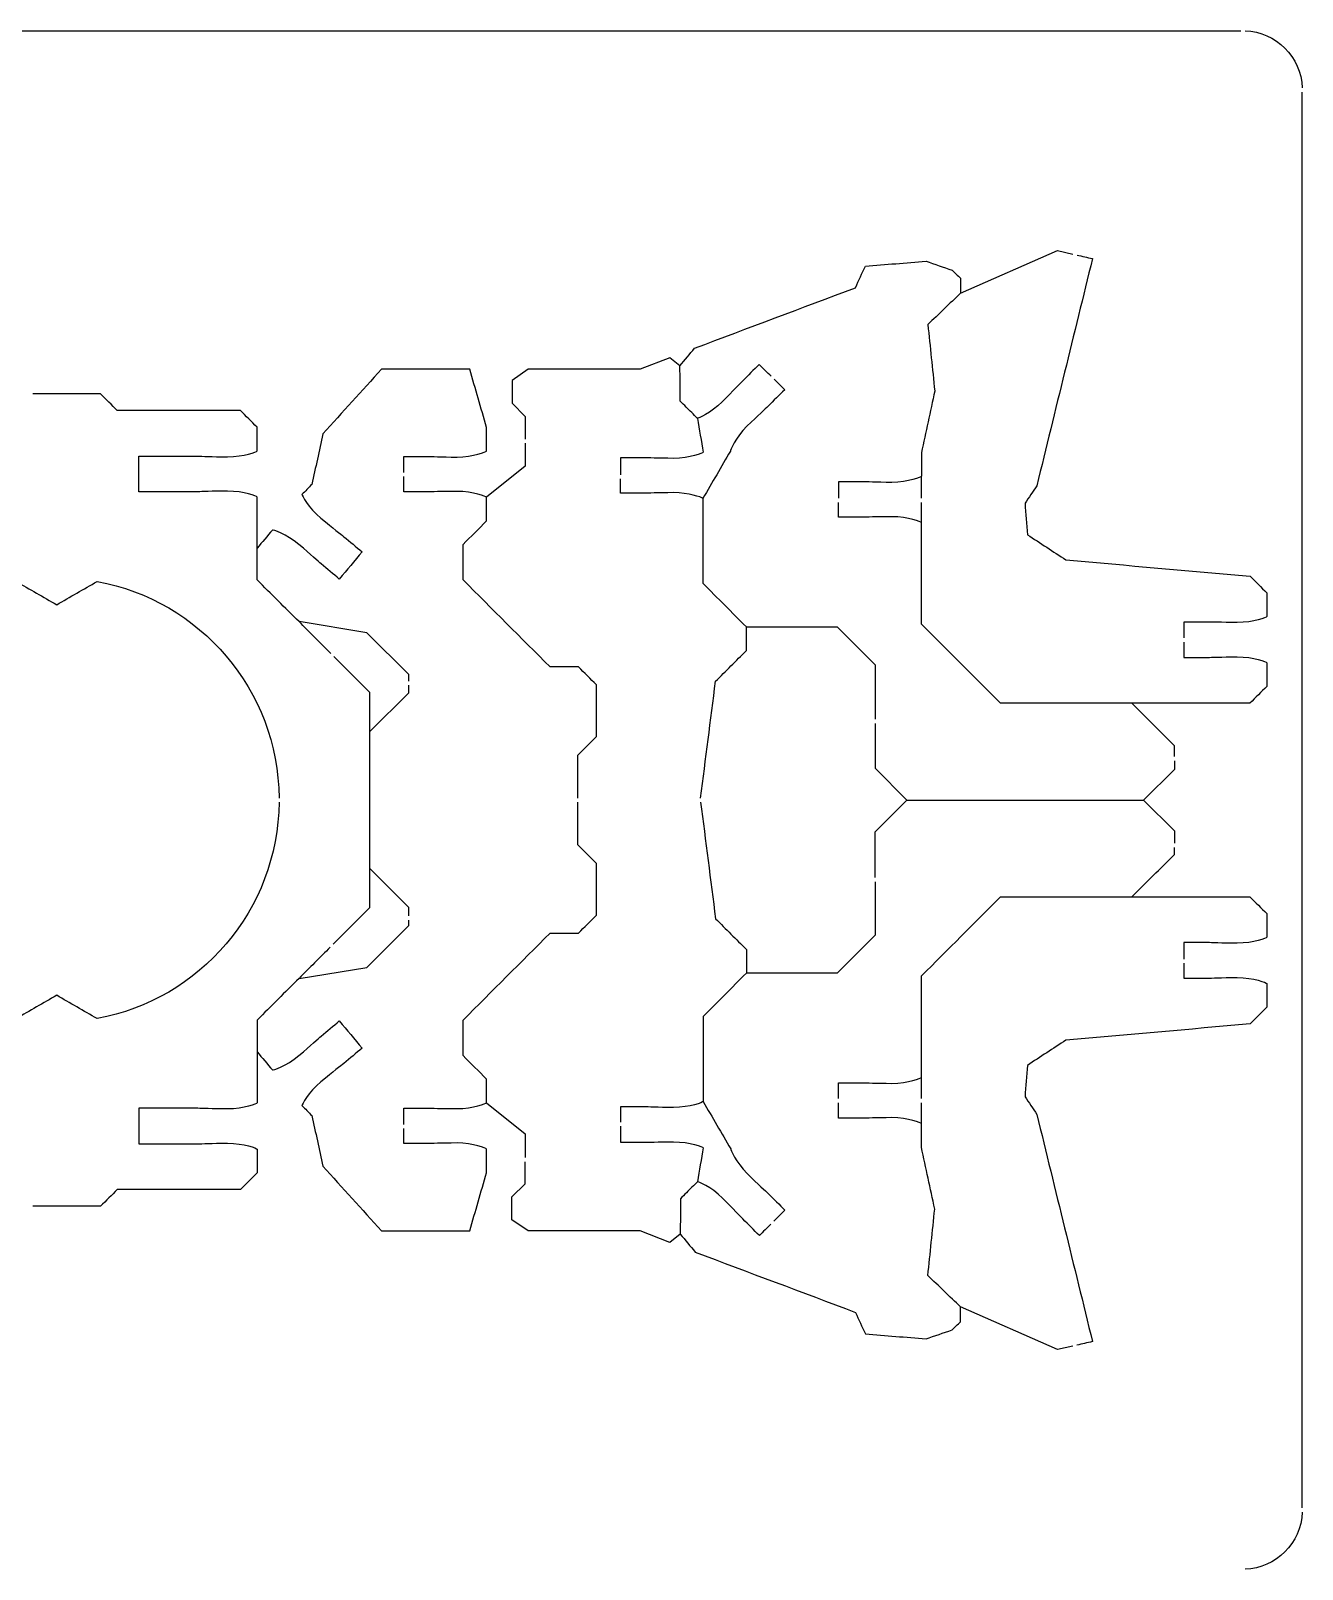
# Model space of a CAD drawing. Extents: x 0 to 680, y 0 to 410.
# Drawn here: x 572.6 to 680, y 140 to 270 of the extents above; entities that cross this region are included whole.
import ezdxf

# ---------------------------------------------------------------- set-up
doc = ezdxf.new("R2010")
doc.units = 0
doc.header["$MEASUREMENT"] = 0
doc.layers.add('DEFAULT', color=18, linetype='CONTINUOUS')

msp = doc.modelspace()

# ---------------------------------------------------------------- linework, layer by layer
at = {"layer": 'DEFAULT', "color": 1}
for points in [[(465.17, 270), (674.82, 270)], [(680, 145.18), (680, 264.82)], [(651.12, 247.83), (659.31, 251.43), (660.62, 251.13)], [(627.41, 241.69), (626.56, 242.37), (624.05, 241.4), (614.59, 241.4), (613.22, 240.46), (613.22, 238.52), (614.32, 237.41), (614.32, 235.49)], [(614.32, 235.14), (614.32, 233.21), (611.07, 230.58)], [(647.82, 230.5), (647.82, 232.35)], [(647.82, 228.44), (647.82, 230.15)], [(604.49, 215.05), (604.49, 215.61), (600.96, 219.14), (595.22, 220.07), (595.22, 220.07)], [(633.02, 219.62), (640.69, 219.62), (643.9, 216.41), (643.9, 211.82)], [(598.11, 192.82), (601.2, 195.91), (601.2, 199.22), (601.2, 210.78), (601.2, 214.09), (598.15, 217.14)], [(601.19, 210.78), (601.2, 210.78), (604.49, 214.07), (604.49, 214.7)], [(643.9, 211.47), (643.9, 207.69), (646.59, 205)], [(669.19, 208.32), (669.19, 207.59), (666.59, 205)], [(643.9, 198.44), (643.9, 202.31), (646.59, 205), (666.59, 205), (669.19, 202.4), (669.19, 201.34)], [(604.49, 195.21), (604.49, 195.92), (601.2, 199.22), (601.19, 199.22)], [(643.9, 198.09), (643.9, 193.59), (640.69, 190.38), (633.02, 190.38)], [(595.22, 189.93), (595.22, 189.93), (600.96, 190.85), (604.49, 194.39), (604.49, 194.86)], [(647.82, 179.77), (647.82, 181.56)], [(611.07, 179.42), (614.32, 176.79), (614.32, 174.78)], [(647.82, 177.65), (647.82, 179.42)], [(627.44, 168.32), (626.56, 167.62), (624.05, 168.59), (614.59, 168.59), (613.21, 169.53), (613.21, 171.48), (614.32, 172.58), (614.32, 174.43)], [(660.6, 158.86), (659.31, 158.57), (651.12, 162.17)]]:
    msp.add_lwpolyline(points, dxfattribs=at)
for points in [[(675.17, 270), (677.79, 269.91), (679.9, 267.79), (679.99, 265.17)], [(679.99, 144.82), (679.9, 142.2), (677.79, 140.09), (675.17, 140)]]:
    msp.add_open_spline(points, degree=3, dxfattribs=at)
for points, knots in [([(660.97, 251.05), (661.4, 250.95), (661.83, 250.85), (662.27, 250.75), (660.7, 244.35), (659.13, 237.95), (657.57, 231.56), (657.23, 231.06), (656.9, 230.57), (656.57, 230.07), (656.64, 229.19), (656.71, 228.31), (656.77, 227.42), (657.86, 226.71), (658.94, 226), (660.03, 225.29), (665.21, 224.83), (670.4, 224.37), (675.59, 223.92), (676.06, 223.45), (676.53, 222.97), (677, 222.5), (677, 221.84), (677, 221.17), (677, 220.5), (677, 220.44), (675.88, 220), (674.5, 220), (673.11, 220), (672.33, 220.05), (672, 220.04), (671.33, 220.04), (670.67, 220.04), (670, 220.04), (670, 219.6), (670, 219.15), (670, 218.7)], [0, 0, 0, 0, 3.786634, 3.786634, 3.786634, 59.815424, 59.815424, 59.815424, 64.882623, 64.882623, 64.882623, 72.404252, 72.404252, 72.404252, 83.440347, 83.440347, 83.440347, 127.71158, 127.71158, 127.71158, 133.382577, 133.382577, 133.382577, 139.052577, 139.052577, 139.052577, 140.052577, 140.052577, 140.052577, 141.052577, 141.052577, 141.052577, 146.722577, 146.722577, 146.722577, 150.532577, 150.532577, 150.532577, 150.532577]), ([(635.12, 240.8), (634.78, 241.13), (634.44, 241.47), (634.1, 241.81), (633.64, 241.34), (633.17, 240.88), (632.71, 240.42), (632.46, 240.18), (631.95, 239.61), (630.98, 238.64), (630.02, 237.68), (628.91, 237.22), (628.87, 237.27), (628.56, 237.58), (628.24, 237.89), (627.93, 238.2), (627.77, 238.36), (627.6, 238.53), (627.44, 238.7), (627.43, 239.69), (627.42, 240.69), (627.41, 241.69), (627.83, 242.19), (628.24, 242.68), (628.65, 243.18), (633.18, 244.88), (637.71, 246.59), (642.24, 248.29), (642.52, 248.9), (642.8, 249.5), (643.08, 250.1), (644.79, 250.25), (646.5, 250.39), (648.21, 250.53), (648.94, 250.27), (649.67, 250.02), (650.4, 249.77), (650.64, 249.54), (650.88, 249.32), (651.12, 249.1), (651.12, 248.67), (651.12, 248.25), (651.12, 247.83), (650.2, 246.94), (649.28, 246.06), (648.36, 245.17), (648.55, 243.3), (648.75, 241.43), (648.94, 239.55), (648.57, 237.82), (648.19, 236.08), (647.82, 234.35), (647.82, 233.68), (647.82, 233.02), (647.82, 232.35), (647.82, 232.29), (646.7, 231.84), (645.32, 231.84), (643.93, 231.84), (643.16, 231.89), (642.81, 231.89), (642.15, 231.89), (641.48, 231.89), (640.82, 231.89), (640.82, 231.42), (640.82, 230.96), (640.82, 230.5)], [0, 0, 0, 0, 4.05102, 4.05102, 4.05102, 9.637181, 9.637181, 9.637181, 10.637181, 10.637181, 10.637181, 11.637181, 11.637181, 11.637181, 15.377074, 15.377074, 15.377074, 17.371823, 17.371823, 17.371823, 25.862028, 25.862028, 25.862028, 31.350971, 31.350971, 31.350971, 72.505235, 72.505235, 72.505235, 78.17414, 78.17414, 78.17414, 92.742646, 92.742646, 92.742646, 99.334145, 99.334145, 99.334145, 102.113437, 102.113437, 102.113437, 105.703437, 105.703437, 105.703437, 116.566668, 116.566668, 116.566668, 132.582925, 132.582925, 132.582925, 147.671615, 147.671615, 147.671615, 153.341615, 153.341615, 153.341615, 154.341615, 154.341615, 154.341615, 155.341615, 155.341615, 155.341615, 160.990615, 160.990615, 160.990615, 164.930615, 164.930615, 164.930615, 164.930615]), ([(604.07, 232.68), (604.07, 233.13), (604.07, 233.58), (604.07, 234.02), (604.73, 234.03), (605.4, 234.03), (606.06, 234.03), (606.4, 234.03), (607.19, 233.98), (608.57, 233.98), (609.94, 233.99), (611.07, 234.43), (611.07, 234.49), (611.07, 235.16), (611.07, 235.82), (611.07, 236.49), (610.59, 238.12), (610.12, 239.76), (609.65, 241.4), (607.16, 241.4), (604.67, 241.4), (602.18, 241.4), (600.53, 239.58), (598.89, 237.76), (597.24, 235.94), (596.93, 234.51), (596.62, 233.09), (596.3, 231.67), (596.03, 231.38), (595.75, 231.1), (595.47, 230.81), (595.44, 230.77), (596.01, 229.7), (597.07, 228.82), (598.13, 227.93), (598.75, 227.47), (599.02, 227.25), (599.53, 226.82), (600.04, 226.39), (600.55, 225.97), (599.91, 225.2), (599.27, 224.44), (598.62, 223.67), (598.11, 224.1), (597.6, 224.52), (597.09, 224.95), (596.83, 225.17), (596.27, 225.71), (595.21, 226.6), (594.14, 227.48), (593, 227.86), (592.97, 227.81), (592.54, 227.3), (592.11, 226.79), (591.68, 226.28)], [0, 0, 0, 0, 3.80043, 3.80043, 3.80043, 9.461079, 9.461079, 9.461079, 10.461192, 10.461192, 10.461192, 11.461305, 11.461305, 11.461305, 17.121946, 17.121946, 17.121946, 31.622044, 31.622044, 31.622044, 52.794442, 52.794442, 52.794442, 73.683403, 73.683403, 73.683403, 86.063968, 86.063968, 86.063968, 89.458509, 89.458509, 89.458509, 90.458622, 90.458622, 90.458622, 91.458735, 91.458735, 91.458735, 97.124241, 97.124241, 97.124241, 105.621773, 105.621773, 105.621773, 111.280372, 111.280372, 111.280372, 112.280485, 112.280485, 112.280485, 113.280598, 113.280598, 113.280598, 118.931529, 118.931529, 118.931529, 118.931529]), ([(635.37, 240.55), (635.66, 240.26), (635.96, 239.96), (636.26, 239.67), (635.79, 239.21), (635.32, 238.74), (634.86, 238.28), (634.62, 238.04), (634.04, 237.53), (633.07, 236.58), (632.1, 235.62), (631.63, 234.51), (631.67, 234.48), (630.9, 233.15), (630.13, 231.82), (629.35, 230.49)], [0, 0, 0, 0, 3.549704, 3.549704, 3.549704, 9.135866, 9.135866, 9.135866, 10.135866, 10.135866, 10.135866, 11.135866, 11.135866, 11.135866, 24.206511, 24.206511, 24.206511, 24.206511]), ([(597.9, 217.38), (597.01, 218.28), (596.11, 219.17), (595.22, 220.07), (594.04, 221.24), (592.86, 222.42), (591.68, 223.6), (591.68, 224.49), (591.68, 225.39), (591.68, 226.28), (591.68, 227.72), (591.68, 229.16), (591.68, 230.6), (591.68, 230.65), (590.56, 231.1), (589.18, 231.1), (587.79, 231.1), (587.02, 231.05), (586.68, 231.05), (585.02, 231.05), (583.35, 231.05), (581.68, 231.04), (581.68, 232.04), (581.68, 233.04), (581.68, 234.04), (583.35, 234.04), (585.01, 234.04), (586.68, 234.05), (587.02, 234.05), (587.79, 234), (589.18, 234), (590.56, 234), (591.67, 234.44), (591.67, 234.5), (591.67, 235.17), (591.67, 235.84), (591.67, 236.5), (591.2, 236.98), (590.73, 237.45), (590.26, 237.92), (586.8, 237.92), (583.33, 237.91), (579.86, 237.91), (579.39, 238.38), (578.92, 238.85), (578.45, 239.32), (576.54, 239.32), (574.64, 239.32), (572.73, 239.32)], [0, 0, 0, 0, 10.758023, 10.758023, 10.758023, 24.921374, 24.921374, 24.921374, 32.531374, 32.531374, 32.531374, 44.761374, 44.761374, 44.761374, 45.761374, 45.761374, 45.761374, 46.761374, 46.761374, 46.761374, 60.941388, 60.941388, 60.941388, 69.441388, 69.441388, 69.441388, 83.601391, 83.601391, 83.601391, 84.601391, 84.601391, 84.601391, 85.601391, 85.601391, 85.601391, 91.271391, 91.271391, 91.271391, 96.935321, 96.935321, 96.935321, 126.415336, 126.415336, 126.415336, 132.079974, 132.079974, 132.079974, 148.309974, 148.309974, 148.309974, 148.309974]), ([(628.89, 237.25), (629.05, 236.3), (629.21, 235.34), (629.37, 234.38), (629.37, 234.32), (628.25, 233.88), (626.87, 233.87), (625.49, 233.87), (624.71, 233.92), (624.37, 233.92), (623.71, 233.92), (623.04, 233.92), (622.38, 233.92), (622.38, 233.44), (622.38, 232.96), (622.38, 232.48)], [0, 0, 0, 0, 8.251351, 8.251351, 8.251351, 9.251351, 9.251351, 9.251351, 10.251351, 10.251351, 10.251351, 15.901351, 15.901351, 15.901351, 19.971351, 19.971351, 19.971351, 19.971351]), ([(618.77, 205.17), (618.77, 206.38), (618.77, 207.59), (618.77, 208.79), (619.3, 209.32), (619.82, 209.84), (620.35, 210.37), (620.35, 211.83), (620.35, 213.28), (620.35, 214.73), (619.85, 215.24), (619.34, 215.74), (618.84, 216.25), (618.04, 216.25), (617.23, 216.25), (616.43, 216.25), (613.98, 218.7), (611.53, 221.15), (609.08, 223.6), (609.08, 224.6), (609.08, 225.59), (609.08, 226.59), (609.74, 227.25), (610.41, 227.92), (611.07, 228.58), (611.07, 229.25), (611.07, 229.91), (611.07, 230.58), (611.07, 230.63), (609.94, 231.08), (608.57, 231.08), (607.19, 231.08), (606.41, 231.03), (606.07, 231.03), (605.4, 231.03), (604.74, 231.03), (604.07, 231.03), (604.07, 231.46), (604.07, 231.9), (604.07, 232.33)], [0, 0, 0, 0, 10.25, 10.25, 10.25, 16.58497, 16.58497, 16.58497, 28.95497, 28.95497, 28.95497, 35.021946, 35.021946, 35.021946, 41.841946, 41.841946, 41.841946, 71.314157, 71.314157, 71.314157, 79.794157, 79.794157, 79.794157, 87.771028, 87.771028, 87.771028, 93.441028, 93.441028, 93.441028, 94.441028, 94.441028, 94.441028, 95.441028, 95.441028, 95.441028, 101.122037, 101.122037, 101.122037, 104.812037, 104.812037, 104.812037, 104.812037]), ([(629.16, 205.17), (629.58, 208.46), (630, 211.74), (630.42, 215.03), (631.29, 215.89), (632.15, 216.76), (633.02, 217.62), (633.02, 218.29), (633.02, 218.95), (633.02, 219.62), (631.8, 220.85), (630.59, 222.07), (629.37, 223.3), (629.37, 225.69), (629.37, 228.08), (629.37, 230.47), (629.37, 230.48), (629.37, 230.48), (629.35, 230.49), (629.21, 230.59), (628.15, 230.97), (626.87, 230.97), (625.49, 230.97), (624.72, 230.92), (624.37, 230.92), (623.71, 230.92), (623.04, 230.92), (622.38, 230.92), (622.38, 231.32), (622.38, 231.73), (622.38, 232.13)], [0, 0, 0, 0, 28.158503, 28.158503, 28.158503, 38.560046, 38.560046, 38.560046, 44.230046, 44.230046, 44.230046, 58.908988, 58.908988, 58.908988, 79.248988, 79.248988, 79.248988, 80.248988, 80.248988, 80.248988, 81.248988, 81.248988, 81.248988, 82.248988, 82.248988, 82.248988, 87.908997, 87.908997, 87.908997, 91.348997, 91.348997, 91.348997, 91.348997]), ([(669.19, 208.67), (669.19, 208.98), (669.19, 209.29), (669.19, 209.59), (667.99, 210.79), (666.79, 211.99), (665.6, 213.19), (661.89, 213.19), (658.19, 213.19), (654.49, 213.19), (652.27, 215.41), (650.05, 217.63), (647.82, 219.86), (647.82, 222.72), (647.82, 225.58), (647.82, 228.44), (647.82, 228.49), (646.69, 228.94), (645.32, 228.94), (643.94, 228.94), (643.16, 228.89), (642.82, 228.89), (642.15, 228.89), (641.49, 228.89), (640.82, 228.89), (640.82, 229.31), (640.82, 229.73), (640.82, 230.15)], [0, 0, 0, 0, 2.6, 2.6, 2.6, 17.010836, 17.010836, 17.010836, 48.490836, 48.490836, 48.490836, 75.226545, 75.226545, 75.226545, 99.556545, 99.556545, 99.556545, 100.556545, 100.556545, 100.556545, 101.556545, 101.556545, 101.556545, 107.226553, 107.226553, 107.226553, 110.796553, 110.796553, 110.796553, 110.796553]), ([(555.95, 205.17), (556.03, 214.31), (562.62, 221.87), (571.32, 223.47), (572.46, 222.81), (573.6, 222.16), (574.74, 221.5), (575.88, 222.16), (577.02, 222.81), (578.16, 223.47), (586.85, 221.88), (593.45, 214.31), (593.53, 205.17)], [0, 0, 0, 0, 1, 1, 1, 12.191787, 12.191787, 12.191787, 23.382709, 23.382709, 23.382709, 24.382709, 24.382709, 24.382709, 24.382709]), ([(670, 218.35), (670, 217.92), (670, 217.48), (670, 217.05), (670.66, 217.05), (671.33, 217.05), (672, 217.05), (672.34, 217.05), (673.11, 217.1), (674.5, 217.1), (675.88, 217.1), (677, 216.65), (677, 216.6), (677, 215.93), (677, 215.26), (677, 214.6), (676.53, 214.13), (676.05, 213.66), (675.58, 213.19), (672.25, 213.19), (668.92, 213.19), (665.6, 213.19)], [0, 0, 0, 0, 3.7, 3.7, 3.7, 9.370009, 9.370009, 9.370009, 10.370009, 10.370009, 10.370009, 11.370009, 11.370009, 11.370009, 17.040009, 17.040009, 17.040009, 22.703939, 22.703939, 22.703939, 51.013939, 51.013939, 51.013939, 51.013939]), ([(593.53, 204.83), (593.44, 195.7), (586.84, 188.12), (578.16, 186.53), (577.02, 187.18), (575.88, 187.84), (574.74, 188.5), (573.6, 187.84), (572.46, 187.18), (571.32, 186.53), (562.63, 188.12), (556.04, 195.7), (555.95, 204.83)], [0, 0, 0, 0, 1, 1, 1, 12.190921, 12.190921, 12.190921, 23.382709, 23.382709, 23.382709, 24.382709, 24.382709, 24.382709, 24.382709]), ([(604.07, 177.58), (604.07, 178.05), (604.07, 178.51), (604.07, 178.97), (604.74, 178.97), (605.4, 178.97), (606.07, 178.97), (606.41, 178.97), (607.19, 178.92), (608.57, 178.92), (609.94, 178.92), (611.07, 179.37), (611.07, 179.42), (611.07, 180.08), (611.07, 180.75), (611.07, 181.42), (610.41, 182.08), (609.74, 182.74), (609.08, 183.41), (609.08, 184.41), (609.08, 185.4), (609.08, 186.4), (611.53, 188.85), (613.98, 191.3), (616.43, 193.75), (617.23, 193.75), (618.04, 193.75), (618.84, 193.75), (619.34, 194.26), (619.85, 194.76), (620.35, 195.26), (620.35, 196.72), (620.35, 198.17), (620.35, 199.63), (619.82, 200.16), (619.3, 200.68), (618.77, 201.21), (618.77, 202.41), (618.77, 203.62), (618.77, 204.83)], [0, 0, 0, 0, 3.93, 3.93, 3.93, 9.611009, 9.611009, 9.611009, 10.611009, 10.611009, 10.611009, 11.611009, 11.611009, 11.611009, 17.281009, 17.281009, 17.281009, 25.258588, 25.258588, 25.258588, 33.737588, 33.737588, 33.737588, 63.209798, 63.209798, 63.209798, 70.029798, 70.029798, 70.029798, 76.096774, 76.096774, 76.096774, 88.467774, 88.467774, 88.467774, 94.802744, 94.802744, 94.802744, 105.052744, 105.052744, 105.052744, 105.052744]), ([(629.16, 204.83), (629.58, 201.54), (630, 198.25), (630.42, 194.97), (631.29, 194.1), (632.15, 193.24), (633.02, 192.38), (633.02, 191.71), (633.02, 191.04), (633.02, 190.38), (631.8, 189.15), (630.59, 187.92), (629.37, 186.7), (629.37, 184.31), (629.37, 181.92), (629.37, 179.52), (629.37, 179.47), (628.25, 179.02), (626.87, 179.02), (625.49, 179.02), (624.72, 179.08), (624.37, 179.07), (623.71, 179.07), (623.04, 179.07), (622.38, 179.08), (622.38, 178.65), (622.38, 178.22), (622.38, 177.78)], [0, 0, 0, 0, 28.168422, 28.168422, 28.168422, 38.569965, 38.569965, 38.569965, 44.239965, 44.239965, 44.239965, 58.918907, 58.918907, 58.918907, 79.258907, 79.258907, 79.258907, 80.258907, 80.258907, 80.258907, 81.258907, 81.258907, 81.258907, 86.918915, 86.918915, 86.918915, 90.578915, 90.578915, 90.578915, 90.578915]), ([(640.82, 179.77), (640.82, 180.22), (640.82, 180.66), (640.82, 181.11), (641.49, 181.11), (642.15, 181.11), (642.82, 181.1), (643.16, 181.11), (643.94, 181.06), (645.32, 181.06), (646.69, 181.06), (647.82, 181.5), (647.82, 181.56), (647.82, 184.42), (647.82, 187.28), (647.82, 190.14), (650.05, 192.36), (652.27, 194.59), (654.49, 196.81), (658.19, 196.81), (661.89, 196.81), (665.6, 196.81), (666.79, 198.01), (667.99, 199.21), (669.19, 200.4), (669.19, 200.6), (669.19, 200.8), (669.19, 200.99)], [0, 0, 0, 0, 3.79, 3.79, 3.79, 9.460009, 9.460009, 9.460009, 10.460009, 10.460009, 10.460009, 11.460009, 11.460009, 11.460009, 35.790009, 35.790009, 35.790009, 62.525717, 62.525717, 62.525717, 94.004717, 94.004717, 94.004717, 108.415553, 108.415553, 108.415553, 110.085553, 110.085553, 110.085553, 110.085553]), ([(665.6, 196.81), (668.92, 196.81), (672.25, 196.81), (675.58, 196.81), (676.05, 196.34), (676.53, 195.87), (677, 195.4), (677, 194.73), (677, 194.07), (677, 193.4), (677, 193.35), (675.88, 192.9), (674.5, 192.9), (673.11, 192.9), (672.34, 192.95), (672, 192.95), (671.33, 192.95), (670.66, 192.95), (670, 192.95), (670, 192.49), (670, 192.03), (670, 191.56)], [0, 0, 0, 0, 28.311002, 28.311002, 28.311002, 33.981291, 33.981291, 33.981291, 39.641291, 39.641291, 39.641291, 40.641291, 40.641291, 40.641291, 41.641291, 41.641291, 41.641291, 47.311298, 47.311298, 47.311298, 51.250298, 51.250298, 51.250298, 51.250298]), ([(597.86, 192.57), (596.98, 191.69), (596.1, 190.81), (595.22, 189.93), (594.04, 188.76), (592.86, 187.58), (591.68, 186.4), (591.68, 185.5), (591.68, 184.61), (591.68, 183.72), (591.68, 182.28), (591.68, 180.84), (591.68, 179.4), (591.68, 179.35), (590.56, 178.9), (589.18, 178.9), (587.79, 178.9), (587.02, 178.95), (586.68, 178.95), (585.02, 178.95), (583.35, 178.95), (581.68, 178.96), (581.68, 177.96), (581.68, 176.96), (581.68, 175.96), (583.35, 175.96), (585.01, 175.96), (586.68, 175.95), (587.02, 175.95), (587.79, 176), (589.18, 176), (590.56, 176), (591.67, 175.56), (591.67, 175.5), (591.67, 174.83), (591.67, 174.16), (591.67, 173.49), (591.2, 173.02), (590.73, 172.55), (590.26, 172.08), (586.8, 172.08), (583.33, 172.09), (579.86, 172.09), (579.39, 171.62), (578.92, 171.15), (578.45, 170.68), (576.54, 170.68), (574.64, 170.68), (572.73, 170.68)], [0, 0, 0, 0, 10.58761, 10.58761, 10.58761, 24.751668, 24.751668, 24.751668, 32.360668, 32.360668, 32.360668, 44.591668, 44.591668, 44.591668, 45.591668, 45.591668, 45.591668, 46.591668, 46.591668, 46.591668, 60.771683, 60.771683, 60.771683, 69.271683, 69.271683, 69.271683, 83.431685, 83.431685, 83.431685, 84.431685, 84.431685, 84.431685, 85.431685, 85.431685, 85.431685, 91.101685, 91.101685, 91.101685, 96.765615, 96.765615, 96.765615, 126.24563, 126.24563, 126.24563, 131.908852, 131.908852, 131.908852, 148.138852, 148.138852, 148.138852, 148.138852]), ([(670, 191.22), (670, 190.8), (670, 190.38), (670, 189.96), (670.66, 189.95), (671.33, 189.95), (672, 189.95), (672.33, 189.95), (673.11, 190), (674.5, 190), (675.88, 190), (677, 189.55), (677, 189.49), (677, 188.83), (677, 188.16), (677, 187.5), (676.53, 187.02), (676.06, 186.55), (675.59, 186.08), (670.4, 185.62), (665.21, 185.17), (660.03, 184.71), (658.94, 184), (657.86, 183.29), (656.77, 182.58), (656.71, 181.69), (656.64, 180.81), (656.57, 179.93), (656.9, 179.43), (657.23, 178.94), (657.57, 178.44), (659.13, 172.04), (660.7, 165.64), (662.27, 159.24), (661.83, 159.14), (661.39, 159.04), (660.94, 158.94)], [0, 0, 0, 0, 3.570237, 3.570237, 3.570237, 9.240623, 9.240623, 9.240623, 10.24069, 10.24069, 10.24069, 11.240756, 11.240756, 11.240756, 16.901133, 16.901133, 16.901133, 22.58029, 22.58029, 22.58029, 66.854499, 66.854499, 66.854499, 77.890492, 77.890492, 77.890492, 85.412697, 85.412697, 85.412697, 90.4891, 90.4891, 90.4891, 146.521616, 146.521616, 146.521616, 150.369222, 150.369222, 150.369222, 150.369222]), ([(591.68, 183.72), (592.11, 183.21), (592.54, 182.7), (592.97, 182.19), (593, 182.14), (594.14, 182.52), (595.21, 183.4), (596.27, 184.29), (596.83, 184.83), (597.09, 185.05), (597.6, 185.48), (598.11, 185.9), (598.62, 186.33), (599.27, 185.56), (599.91, 184.8), (600.55, 184.03), (600.04, 183.61), (599.53, 183.18), (599.02, 182.75), (598.75, 182.53), (598.13, 182.07), (597.07, 181.18), (596.01, 180.3), (595.44, 179.23), (595.47, 179.19), (595.75, 178.9), (596.03, 178.62), (596.3, 178.33), (596.62, 176.91), (596.93, 175.48), (597.24, 174.06), (598.89, 172.24), (600.53, 170.42), (602.18, 168.59), (604.67, 168.6), (607.16, 168.6), (609.65, 168.6), (610.12, 170.24), (610.59, 171.87), (611.07, 173.51), (611.07, 174.18), (611.07, 174.84), (611.07, 175.51), (611.07, 175.57), (609.94, 176.01), (608.57, 176.02), (607.19, 176.02), (606.4, 175.97), (606.06, 175.97), (605.4, 175.97), (604.73, 175.97), (604.07, 175.98), (604.07, 176.39), (604.07, 176.81), (604.07, 177.23)], [0, 0, 0, 0, 5.650965, 5.650965, 5.650965, 6.651084, 6.651084, 6.651084, 7.651204, 7.651204, 7.651204, 13.309195, 13.309195, 13.309195, 21.806011, 21.806011, 21.806011, 27.472319, 27.472319, 27.472319, 28.472439, 28.472439, 28.472439, 29.472558, 29.472558, 29.472558, 32.867811, 32.867811, 32.867811, 45.24845, 45.24845, 45.24845, 66.137538, 66.137538, 66.137538, 87.310062, 87.310062, 87.310062, 101.809971, 101.809971, 101.809971, 107.470646, 107.470646, 107.470646, 108.470765, 108.470765, 108.470765, 109.470884, 109.470884, 109.470884, 115.132567, 115.132567, 115.132567, 118.702993, 118.702993, 118.702993, 118.702993]), ([(635.08, 169.15), (634.76, 168.84), (634.44, 168.52), (634.12, 168.2), (633.66, 168.67), (633.19, 169.13), (632.73, 169.6), (632.49, 169.83), (631.98, 170.4), (631.01, 171.37), (630.04, 172.33), (628.93, 172.79), (628.89, 172.74), (628.58, 172.43), (628.27, 172.13), (627.96, 171.82), (627.79, 171.65), (627.62, 171.48), (627.46, 171.31), (627.45, 170.32), (627.44, 169.32), (627.44, 168.32), (627.86, 167.81), (628.28, 167.31), (628.7, 166.8), (633.21, 165.1), (637.73, 163.41), (642.24, 161.71), (642.52, 161.1), (642.8, 160.5), (643.08, 159.9), (644.79, 159.75), (646.5, 159.61), (648.21, 159.47), (648.94, 159.72), (649.67, 159.97), (650.4, 160.23), (650.64, 160.45), (650.88, 160.68), (651.12, 160.9), (651.12, 161.32), (651.12, 161.75), (651.12, 162.17), (650.2, 163.05), (649.28, 163.94), (648.36, 164.82), (648.55, 166.7), (648.75, 168.57), (648.94, 170.44), (648.57, 172.18), (648.19, 173.91), (647.82, 175.65), (647.82, 176.31), (647.82, 176.98), (647.82, 177.65), (647.82, 177.71), (646.7, 178.15), (645.32, 178.16), (643.93, 178.16), (643.16, 178.11), (642.81, 178.11), (642.15, 178.11), (641.48, 178.11), (640.82, 178.11), (640.82, 178.55), (640.82, 178.98), (640.82, 179.42)], [0, 0, 0, 0, 3.818403, 3.818403, 3.818403, 9.411622, 9.411622, 9.411622, 10.411622, 10.411622, 10.411622, 11.411622, 11.411622, 11.411622, 15.144463, 15.144463, 15.144463, 17.153353, 17.153353, 17.153353, 25.643565, 25.643565, 25.643565, 31.252861, 31.252861, 31.252861, 72.246541, 72.246541, 72.246541, 77.915024, 77.915024, 77.915024, 92.495319, 92.495319, 92.495319, 99.085873, 99.085873, 99.085873, 101.865891, 101.865891, 101.865891, 105.455891, 105.455891, 105.455891, 116.318429, 116.318429, 116.318429, 132.335681, 132.335681, 132.335681, 147.424581, 147.424581, 147.424581, 153.094581, 153.094581, 153.094581, 154.094581, 154.094581, 154.094581, 155.094581, 155.094581, 155.094581, 160.743581, 160.743581, 160.743581, 164.453581, 164.453581, 164.453581, 164.453581]), ([(629.37, 179.52), (630.15, 178.19), (630.92, 176.86), (631.7, 175.53), (631.66, 175.5), (632.12, 174.4), (633.09, 173.43), (634.06, 172.48), (634.64, 171.97), (634.88, 171.73), (635.35, 171.27), (635.81, 170.81), (636.28, 170.34), (635.96, 170.03), (635.64, 169.71), (635.33, 169.4)], [0, 0, 0, 0, 13.090715, 13.090715, 13.090715, 14.090715, 14.090715, 14.090715, 15.090715, 15.090715, 15.090715, 20.677641, 20.677641, 20.677641, 24.481197, 24.481197, 24.481197, 24.481197]), ([(622.38, 177.43), (622.38, 176.98), (622.38, 176.53), (622.38, 176.08), (623.04, 176.08), (623.71, 176.08), (624.37, 176.08), (624.71, 176.07), (625.49, 176.12), (626.87, 176.12), (628.25, 176.12), (629.37, 175.68), (629.37, 175.62), (629.21, 174.66), (629.05, 173.7), (628.89, 172.74)], [0, 0, 0, 0, 3.84, 3.84, 3.84, 9.489, 9.489, 9.489, 10.489, 10.489, 10.489, 11.489, 11.489, 11.489, 19.741174, 19.741174, 19.741174, 19.741174])]:
    msp.add_open_spline(points, degree=3, knots=knots, dxfattribs=at)

doc.saveas('drawing.dxf')
